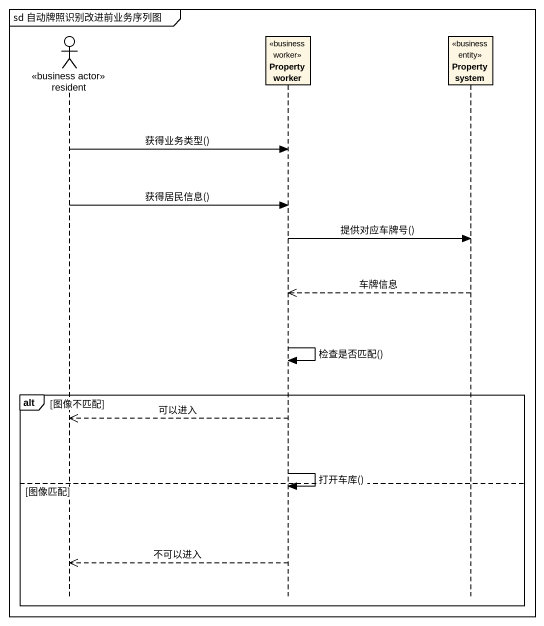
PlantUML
@startuml
mainframe sd 自动牌照识别改进前业务序列图
hide footbox
actor resident <<business actor>>
participant "Property worker" as Property_worker <<business worker>>
participant "Property system" as Property_system <<business entity>>

resident -> Property_worker : 获得业务类型()
resident -> Property_worker : 获得居民信息()
Property_worker -> Property_system : 提供对应车牌号()
Property_system -->> Property_worker : 车牌信息
Property_worker -> Property_worker : 检查是否匹配()
alt 图像不匹配
  Property_worker -->> resident : 可以进入
  Property_worker -> Property_worker : 打开车库()
else 图像匹配
  Property_worker -->> resident : 不可以进入
end
@enduml
